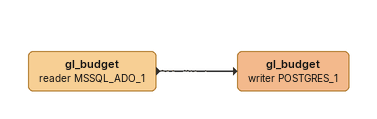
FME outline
gl_budget (reader MSSQL_ADO_1)
    -> gl_budget (writer POSTGRES_1)
gl_budget (writer POSTGRES_1)
